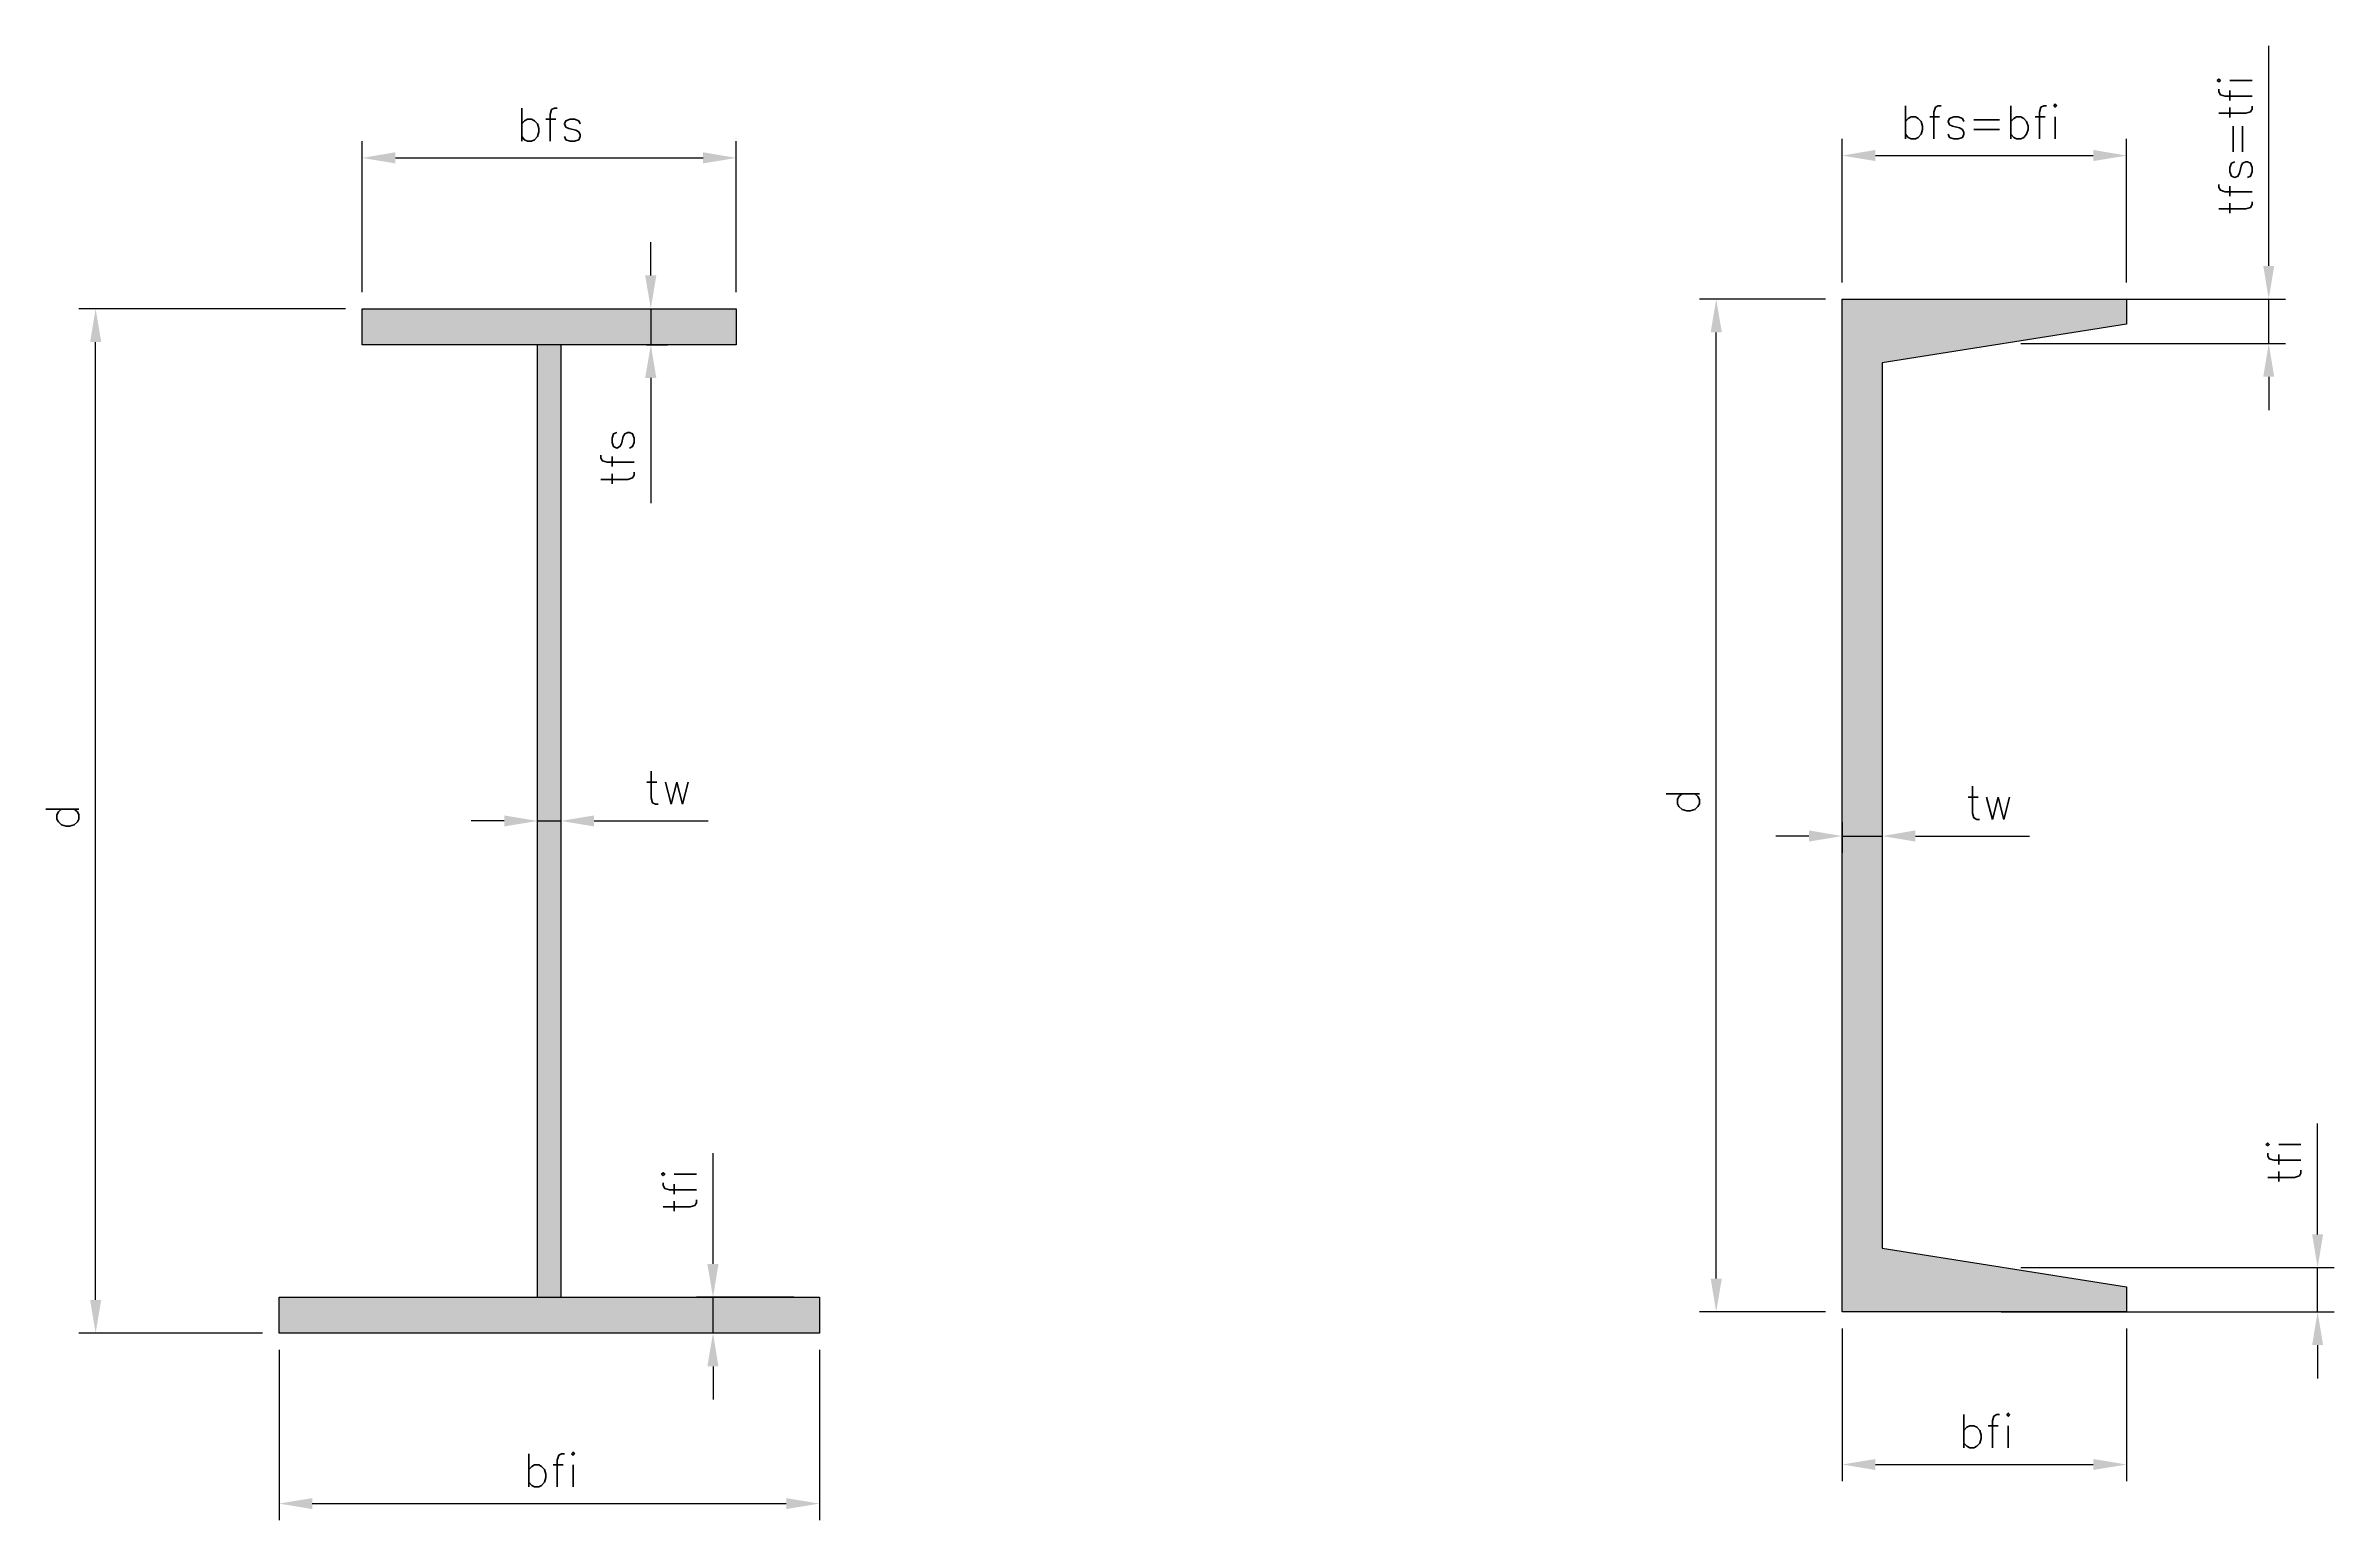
# Model space of a CAD drawing. Extents: x 7 to 3068, y 44 to 931.
# Drawn here: x 1691 to 3068, y 44 to 931 of the extents above; entities that cross this region are included whole.
import ezdxf

# ---------------------------------------------------------------- set-up
doc = ezdxf.new("R2010")
doc.units = 0
doc.layers.get('0').update_dxf_attribs({"linetype": 'CONTINUOUS'})
doc.layers.get('DEFPOINTS').update_dxf_attribs({"linetype": 'CONTINUOUS'})
doc.layers.add('EML3', color=3, linetype='CONTINUOUS')
doc.styles.get("Standard").update_dxf_attribs({"font": 'simplex.shx'})
doc.dimstyles.get("Standard").update_dxf_attribs({"dimtxt": 0.18, "dimasz": 0.18, "dimexe": 0.18, "dimexo": 0.0625, "dimgap": 0.09, "dimtad": 0, "dimtih": 1, "dimtoh": 1, "dimzin": 0, "dimcen": 0.09, "dimazin": 3, "dimtfac": 1, "dimtofl": 0, "dimtmove": 0, "dimatfit": 3})

# ---------------------------------------------------------------- blocks, each defined once
blk = doc.blocks.new('*U66')
at = {"color": 2, "linetype": 'CONTINUOUS'}
for p, q in [((1881.7, 751.2), (1881.7, 772.8)), ((2106.7, 772.8), (2106.7, 751.2)), ((1987.2, 178.4), (1987.2, 751.2)), ((2001.2, 751.2), (2001.2, 178.4)), ((1831.7, 156.8), (1831.7, 178.4)), ((2156.7, 178.4), (2156.7, 156.8)), ((2156.7, 156.8), (1831.7, 156.8)), ((2156.7, 156.8), (2156.7, 156.8))]:
    blk.add_line(p, q, dxfattribs=at)
at = {"color": 2, "linetype": 'CONTINUOUS', "extrusion": (0, 0, -1)}
for points in [[(-1881.7, 772.8), (-2106.7, 751.2), (-1881.7, 751.2)], [(-1881.7, 772.8), (-2106.7, 772.8), (-2106.7, 751.2)], [(-1987.2, 751.2), (-2001.2, 178.4), (-1987.2, 178.4)], [(-1987.2, 751.2), (-2001.2, 751.2), (-2001.2, 178.4)], [(-1831.7, 178.4), (-2156.7, 156.8), (-1831.7, 156.8)], [(-1831.7, 178.4), (-2156.7, 178.4), (-2156.7, 156.8)], [(-1831.7, 156.8), (-2156.7, 156.8), (-2156.7, 156.8)]]:
    blk.add_solid(points, dxfattribs=at)
blk = doc.blocks.new('*U67')
at = {"color": 3}
blk.add_text('bfi', height=20, dxfattribs=at).set_placement((1978.5, 64.3))
blk = doc.blocks.new('*D24')
at = {"color": 1}
for p, q in [((1831.7, 146.8), (1831.7, 44.3)), ((2156.7, 146.8), (2156.7, 44.3)), ((1851.7, 54.3), (2136.7, 54.3))]:
    blk.add_line(p, q, dxfattribs=at)
for points in [[(1851.7, 57.6), (1851.7, 51), (1831.7, 54.3)], [(2136.7, 57.6), (2136.7, 51), (2156.7, 54.3)]]:
    blk.add_solid(points, dxfattribs=at)
at = {"layer": 'DEFPOINTS', "color": 0}
for p in [(1831.7, 156.8), (2156.7, 156.8), (2156.7, 54.3)]:
    blk.add_point(p, dxfattribs=at)
blk.add_blockref('*U67', (0, 0))
blk = doc.blocks.new('*U68')
at = {"color": 3}
blk.add_text('tw', height=20, dxfattribs=at).set_placement((2051.2, 474.8))
blk = doc.blocks.new('*D25')
at = {"color": 1}
for p, q in [((1987.2, 474.8), (1987.2, 474.8)), ((1967.2, 464.8), (1947.2, 464.8)), ((1987.2, 464.8), (2001.2, 464.8)), ((2021.2, 464.8), (2089.8, 464.8))]:
    blk.add_line(p, q, dxfattribs=at)
for points in [[(1967.2, 468.1), (1967.2, 461.5), (1987.2, 464.8)], [(2021.2, 468.1), (2021.2, 461.5), (2001.2, 464.8)]]:
    blk.add_solid(points, dxfattribs=at)
at = {"layer": 'DEFPOINTS', "color": 0}
for p in [(1987.2, 464.8), (2001.2, 464.8), (2001.2, 464.8)]:
    blk.add_point(p, dxfattribs=at)
blk.add_blockref('*U68', (0, 0))
blk = doc.blocks.new('*U71')
at = {"color": 3}
blk.add_text('d', height=20, rotation=90, dxfattribs=at).set_placement((1711.4, 459.1))
blk = doc.blocks.new('*D26')
at = {"color": 1}
for p, q in [((1871.7, 772.8), (1711.4, 772.8)), ((1721.4, 176.8), (1721.4, 752.8)), ((1821.7, 156.8), (1711.4, 156.8))]:
    blk.add_line(p, q, dxfattribs=at)
for points in [[(1718.1, 752.8), (1724.8, 752.8), (1721.4, 772.8)], [(1718.1, 176.8), (1724.8, 176.8), (1721.4, 156.8)]]:
    blk.add_solid(points, dxfattribs=at)
at = {"layer": 'DEFPOINTS', "color": 0}
for p in [(1721.4, 772.8), (1881.7, 772.8), (1831.7, 156.8)]:
    blk.add_point(p, dxfattribs=at)
blk.add_blockref('*U71', (0, 0))
blk = doc.blocks.new('*U72')
at = {"color": 3}
blk.add_text('bfs', height=20, dxfattribs=at).set_placement((1974.2, 873.5))
blk = doc.blocks.new('*D27')
at = {"color": 1}
for p, q in [((1881.7, 782.8), (1881.7, 873.5)), ((2106.7, 782.8), (2106.7, 873.5)), ((1901.7, 863.5), (2086.7, 863.5))]:
    blk.add_line(p, q, dxfattribs=at)
for points in [[(1901.7, 866.9), (1901.7, 860.2), (1881.7, 863.5)], [(2086.7, 866.9), (2086.7, 860.2), (2106.7, 863.5)]]:
    blk.add_solid(points, dxfattribs=at)
at = {"layer": 'DEFPOINTS', "color": 0}
for p in [(2106.7, 863.5), (1881.7, 772.8), (2106.7, 772.8)]:
    blk.add_point(p, dxfattribs=at)
blk.add_blockref('*U72', (0, 0))
blk = doc.blocks.new('*U69')
at = {"color": 3}
blk.add_text('tfi', height=20, rotation=90, dxfattribs=at).set_placement((2082.7, 228.4))
blk = doc.blocks.new('*D28')
at = {"color": 1}
for p, q in [((2092.7, 198.4), (2092.7, 265.1)), ((2141.4, 178.4), (2082.7, 178.4)), ((2092.7, 156.8), (2092.7, 178.4)), ((2141.4, 156.8), (2082.7, 156.8)), ((2092.7, 136.8), (2092.7, 116.8))]:
    blk.add_line(p, q, dxfattribs=at)
for points in [[(2089.3, 198.4), (2096, 198.4), (2092.7, 178.4)], [(2089.3, 136.8), (2096, 136.8), (2092.7, 156.8)]]:
    blk.add_solid(points, dxfattribs=at)
at = {"layer": 'DEFPOINTS', "color": 0}
for p in [(2092.7, 178.4), (2151.4, 178.4), (2151.4, 156.8)]:
    blk.add_point(p, dxfattribs=at)
blk.add_blockref('*U69', (0, 0))
blk = doc.blocks.new('*U70')
at = {"color": 3}
blk.add_text('tfs', height=20, rotation=90, dxfattribs=at).set_placement((2045.3, 665.9))
blk = doc.blocks.new('*D29')
at = {"color": 1}
for p, q in [((2055.3, 792.8), (2055.3, 812.8)), ((2052.7, 772.8), (2065.3, 772.8)), ((2055.3, 772.8), (2055.3, 751.2)), ((2052.7, 751.2), (2065.3, 751.2)), ((2055.3, 731.2), (2055.3, 655.9))]:
    blk.add_line(p, q, dxfattribs=at)
for points in [[(2051.9, 792.8), (2058.6, 792.8), (2055.3, 772.8)], [(2051.9, 731.2), (2058.6, 731.2), (2055.3, 751.2)]]:
    blk.add_solid(points, dxfattribs=at)
at = {"layer": 'DEFPOINTS', "color": 0}
for p in [(2042.7, 772.8), (2042.7, 751.2), (2055.3, 751.2)]:
    blk.add_point(p, dxfattribs=at)
blk.add_blockref('*U70', (0, 0))
blk = doc.blocks.new('*U73')
at = {"color": 2, "linetype": 'CONTINUOUS'}
for p, q in [((2771.8, 763.6), (2771.8, 778.6)), ((2942.8, 778.6), (2942.8, 763.6)), ((2771.8, 740.3), (2771.8, 763.6)), ((2942.8, 763.6), (2795.8, 740.3)), ((2771.8, 207.8), (2771.8, 740.3)), ((2795.8, 740.3), (2795.8, 207.8)), ((2771.8, 184.6), (2771.8, 207.8)), ((2795.8, 207.8), (2942.8, 184.6)), ((2771.8, 169.6), (2771.8, 184.6)), ((2942.8, 184.6), (2942.8, 169.6))]:
    blk.add_line(p, q, dxfattribs=at)
at = {"color": 2, "linetype": 'CONTINUOUS', "extrusion": (0, 0, -1)}
for points in [[(-2771.8, 778.6), (-2942.8, 763.6), (-2771.8, 763.6)], [(-2771.8, 778.6), (-2942.8, 778.6), (-2942.8, 763.6)], [(-2771.8, 763.6), (-2795.8, 740.3), (-2771.8, 740.3)], [(-2771.8, 763.6), (-2942.8, 763.6), (-2795.8, 740.3)], [(-2771.8, 740.3), (-2795.8, 207.8), (-2771.8, 207.8)], [(-2771.8, 740.3), (-2795.8, 740.3), (-2795.8, 207.8)], [(-2771.8, 207.8), (-2942.8, 184.6), (-2771.8, 184.6)], [(-2771.8, 207.8), (-2795.8, 207.8), (-2942.8, 184.6)], [(-2771.8, 184.6), (-2942.8, 169.6), (-2771.8, 169.6)], [(-2771.8, 184.6), (-2942.8, 184.6), (-2942.8, 169.6)]]:
    blk.add_solid(points, dxfattribs=at)
blk = doc.blocks.new('*U77')
at = {"color": 3}
blk.add_text('bfi', height=20, dxfattribs=at).set_placement((2841.6, 87.8))
blk = doc.blocks.new('*D33')
at = {"color": 1}
for p, q in [((2771.8, 159.6), (2771.8, 67.8)), ((2942.8, 159.6), (2942.8, 67.8)), ((2791.8, 77.8), (2922.8, 77.8))]:
    blk.add_line(p, q, dxfattribs=at)
for points in [[(2791.8, 81.1), (2791.8, 74.5), (2771.8, 77.8)], [(2922.8, 81.1), (2922.8, 74.5), (2942.8, 77.8)]]:
    blk.add_solid(points, dxfattribs=at)
at = {"layer": 'DEFPOINTS', "color": 0}
for p in [(2771.8, 169.6), (2942.8, 169.6), (2942.8, 77.8)]:
    blk.add_point(p, dxfattribs=at)
blk.add_blockref('*U77', (0, 0))
blk = doc.blocks.new('*U74')
at = {"color": 3}
blk.add_text('d', height=20, rotation=90, dxfattribs=at).set_placement((2686, 468.3))
blk = doc.blocks.new('*D34')
at = {"color": 1}
for p, q in [((2761.8, 778.6), (2686, 778.6)), ((2696, 189.6), (2696, 758.6)), ((2761.8, 169.6), (2686, 169.6))]:
    blk.add_line(p, q, dxfattribs=at)
for points in [[(2692.7, 758.6), (2699.4, 758.6), (2696, 778.6)], [(2692.7, 189.6), (2699.4, 189.6), (2696, 169.6)]]:
    blk.add_solid(points, dxfattribs=at)
at = {"layer": 'DEFPOINTS', "color": 0}
for p in [(2696, 778.6), (2771.8, 778.6), (2771.8, 169.6)]:
    blk.add_point(p, dxfattribs=at)
blk.add_blockref('*U74', (0, 0))
blk = doc.blocks.new('*U75')
at = {"color": 3}
blk.add_text('tw', height=20, dxfattribs=at).set_placement((2845.8, 465.7))
blk = doc.blocks.new('*D35')
at = {"color": 1}
for p, q in [((2751.8, 455.7), (2731.8, 455.7)), ((2771.8, 464.1), (2771.8, 445.7)), ((2771.8, 455.7), (2795.8, 455.7)), ((2795.8, 464.1), (2795.8, 445.7)), ((2815.8, 455.7), (2884.4, 455.7))]:
    blk.add_line(p, q, dxfattribs=at)
for points in [[(2751.8, 459.1), (2751.8, 452.4), (2771.8, 455.7)], [(2815.8, 459.1), (2815.8, 452.4), (2795.8, 455.7)]]:
    blk.add_solid(points, dxfattribs=at)
at = {"layer": 'DEFPOINTS', "color": 0}
for p in [(2771.8, 474.1), (2795.8, 474.1), (2795.8, 455.7)]:
    blk.add_point(p, dxfattribs=at)
blk.add_blockref('*U75', (0, 0))
blk = doc.blocks.new('*U79')
at = {"color": 3}
blk.add_text('tfs=tfi', height=20, rotation=90, dxfattribs=at).set_placement((3018.3, 828.6))
blk = doc.blocks.new('*D36')
at = {"color": 1}
for p, q in [((3028.3, 798.6), (3028.3, 930.9)), ((2879.3, 778.6), (3038.3, 778.6)), ((3028.3, 751.9), (3028.3, 778.6)), ((2879.3, 751.9), (3038.3, 751.9)), ((3028.3, 731.9), (3028.3, 711.9))]:
    blk.add_line(p, q, dxfattribs=at)
for points in [[(3025, 798.6), (3031.6, 798.6), (3028.3, 778.6)], [(3025, 731.9), (3031.6, 731.9), (3028.3, 751.9)]]:
    blk.add_solid(points, dxfattribs=at)
at = {"layer": 'DEFPOINTS', "color": 0}
for p in [(2869.3, 778.6), (3028.3, 778.6), (2869.3, 751.9)]:
    blk.add_point(p, dxfattribs=at)
blk.add_blockref('*U79', (0, 0))
blk = doc.blocks.new('*U76')
at = {"color": 3}
blk.add_text('tfi', height=20, rotation=90, dxfattribs=at).set_placement((3047.7, 246.2))
blk = doc.blocks.new('*D37')
at = {"color": 1}
for p, q in [((3057.7, 216.2), (3057.7, 282.9)), ((2879.3, 196.2), (3067.7, 196.2)), ((3057.7, 169.6), (3057.7, 196.2)), ((2867.3, 169.6), (3067.7, 169.6)), ((3057.7, 149.6), (3057.7, 129.6))]:
    blk.add_line(p, q, dxfattribs=at)
for points in [[(3054.4, 216.2), (3061, 216.2), (3057.7, 196.2)], [(3054.4, 149.6), (3061, 149.6), (3057.7, 169.6)]]:
    blk.add_solid(points, dxfattribs=at)
at = {"layer": 'DEFPOINTS', "color": 0}
for p in [(2869.3, 196.2), (3057.7, 196.2), (2857.3, 169.6)]:
    blk.add_point(p, dxfattribs=at)
blk.add_blockref('*U76', (0, 0))
blk = doc.blocks.new('*U78')
at = {"color": 3}
blk.add_text('bfs=bfi', height=20, dxfattribs=at).set_placement((2806.4, 874.9))
blk = doc.blocks.new('*D38')
at = {"color": 1}
for p, q in [((2771.8, 788.6), (2771.8, 874.9)), ((2942.8, 788.6), (2942.8, 874.9)), ((2791.8, 864.9), (2922.8, 864.9))]:
    blk.add_line(p, q, dxfattribs=at)
for points in [[(2791.8, 868.3), (2791.8, 861.6), (2771.8, 864.9)], [(2922.8, 868.3), (2922.8, 861.6), (2942.8, 864.9)]]:
    blk.add_solid(points, dxfattribs=at)
at = {"layer": 'DEFPOINTS', "color": 0}
for p in [(2942.8, 864.9), (2771.8, 778.6), (2942.8, 778.6)]:
    blk.add_point(p, dxfattribs=at)
blk.add_blockref('*U78', (0, 0))

msp = doc.modelspace()

# ---------------------------------------------------------------- linework, layer by layer
at = {"color": 18, "linetype": 'CONTINUOUS'}
for p, q in [((1881.691, 751.188), (1881.691, 772.788)), ((1881.691, 772.788), (2106.691, 772.788)), ((2106.691, 772.788), (2106.691, 751.188)), ((2106.691, 751.188), (1881.691, 751.188)), ((1987.191, 178.388), (1987.191, 751.188)), ((2001.191, 751.188), (2001.191, 178.388)), ((1831.691, 156.788), (1831.691, 178.388)), ((1831.691, 178.388), (2156.691, 178.388)), ((2156.691, 178.388), (2156.691, 156.788)), ((2156.691, 156.788), (1831.691, 156.788))]:
    msp.add_line(p, q, dxfattribs=at)
at = {"layer": 'EML3', "color": 18}
msp.add_lwpolyline([(2942.844, 184.557), (2942.844, 169.557), (2771.844, 169.557), (2771.844, 778.557), (2942.844, 778.557), (2942.844, 763.557), (2795.844, 740.274), (2795.844, 207.839)], close=True, dxfattribs=at)

# ---------------------------------------------------------------- block references
at = {"color": 2, "linetype": 'CONTINUOUS'}
for name in ['*U66', '*U73']:
    msp.add_blockref(name, (0, 0), dxfattribs=at)

# ---------------------------------------------------------------- dimensions: what is measured, and where the dimension line sits
for base, p1, p2, text, picture, middle in [((3028.316, 778.557), (2869.344, 751.915), (2869.344, 778.557), 'tfs=tfi', '*D36', (3008.316, 874.747)), ((1721.428, 772.788), (1831.691, 156.788), (1881.691, 772.788), 'd', '*D26', (1701.428, 464.788)), ((2696.039, 778.557), (2771.844, 169.557), (2771.844, 778.557), 'd', '*D34', (2676.039, 474.057)), ((3057.688, 196.198), (2857.344, 169.557), (2869.344, 196.198), 'tfi', '*D37', (3037.688, 259.531))]:
    dim = msp.add_linear_dim(base=base, p1=p1, p2=p2, angle=90, text=text, dimstyle='Standard', override={"dimscale": 1})
    dim.commit()
    dim.dimension.update_dxf_attribs({"geometry": picture, "text_midpoint": middle})
for base, p1, p2, text, picture, middle in [((2942.844, 864.918), (2771.844, 778.557), (2942.844, 778.557), 'bfs=bfi', '*D38', (2857.344, 884.918)), ((2106.691, 863.542), (1881.691, 772.788), (2106.691, 772.788), 'bfs', '*D27', (1994.191, 883.542)), ((2795.844, 455.717), (2771.844, 474.057), (2795.844, 474.057), 'tw', '*D35', (2860.129, 475.717)), ((2942.844, 77.798), (2771.844, 169.557), (2942.844, 169.557), 'bfi', '*D33', (2857.344, 97.798)), ((2156.691, 54.298), (1831.691, 156.788), (2156.691, 156.788), 'bfi', '*D24', (1994.191, 74.298))]:
    dim = msp.add_linear_dim(base=base, p1=p1, p2=p2, text=text, dimstyle='Standard', override={"dimscale": 1})
    dim.commit()
    dim.dimension.update_dxf_attribs({"geometry": picture, "text_midpoint": middle})
at = {"color": 18}
for base, p1, p2, text, picture, middle in [((2055.26, 751.188), (2042.675, 772.788), (2042.675, 751.188), 'tfs', '*D29', (2035.26, 683.569)), ((2092.675, 178.388), (2151.404, 156.788), (2151.404, 178.388), 'tfi', '*D28', (2072.675, 241.721))]:
    dim = msp.add_linear_dim(base=base, p1=p1, p2=p2, angle=90, text=text, dimstyle='Standard', override={"dimscale": 1}, dxfattribs=at)
    dim.commit()
    dim.dimension.update_dxf_attribs({"geometry": picture, "text_midpoint": middle})
dim = msp.add_linear_dim(base=(2001.191, 464.788), p1=(1987.191, 464.788), p2=(2001.191, 464.788), text='tw', dimstyle='Standard', override={"dimscale": 1}, dxfattribs=at)
dim.commit()
dim.dimension.update_dxf_attribs({"geometry": '*D25', "text_midpoint": (2065.477, 484.788)})

doc.saveas('drawing.dxf')
